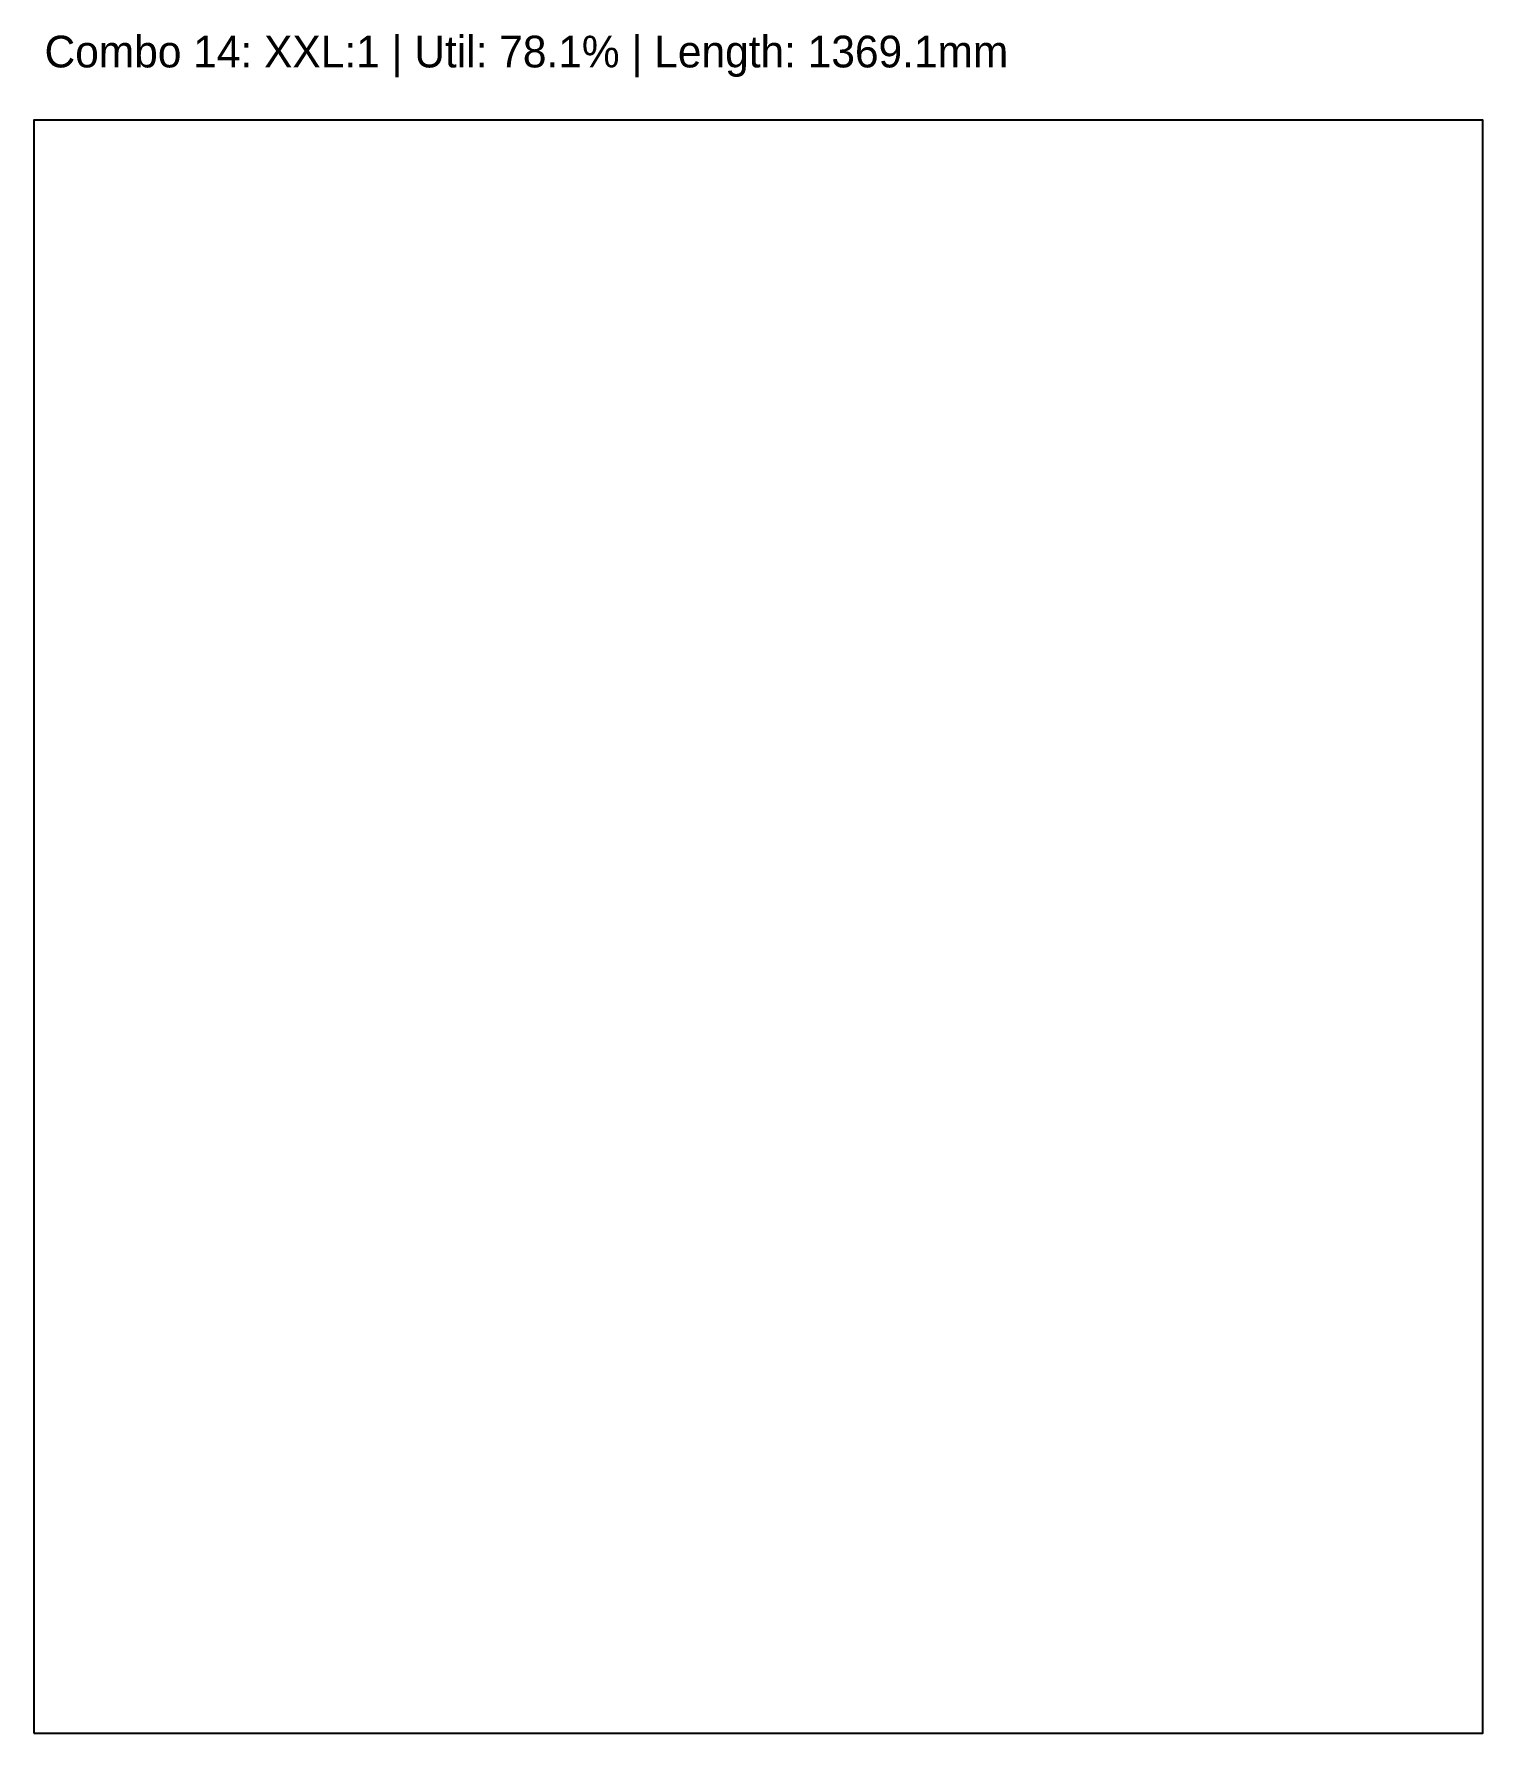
# Model space of a CAD drawing. Header units: metres. Extents: x 0 to 1369, y 0 to 1606.
import ezdxf

# ---------------------------------------------------------------- set-up
doc = ezdxf.new("R2010")
doc.units = ezdxf.units.M
doc.layers.add('CONTAINER', color=7, linetype='Continuous')
doc.layers.add('INFO', color=7, linetype='Continuous')

msp = doc.modelspace()

# ---------------------------------------------------------------- linework, layer by layer
at = {"layer": 'CONTAINER'}
msp.add_lwpolyline([(0, 0), (1369.1, 0), (1369.1, 1524), (0, 1524), (0, 0)], dxfattribs=at)

# ---------------------------------------------------------------- texts
at = {"layer": 'INFO'}
msp.add_text('Combo 14: XXL:1 | Util: 78.1% | Length: 1369.1mm', height=30, dxfattribs=at).set_placement((10, 1574))

doc.saveas('drawing.dxf')
